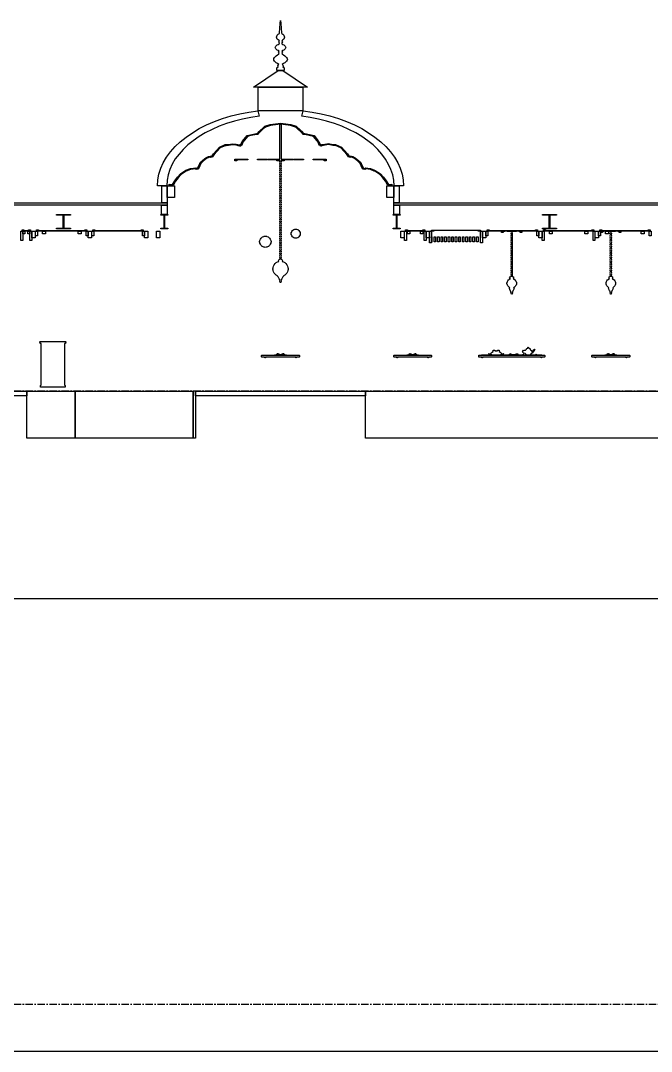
# Model space of a CAD drawing. Header units: millimetres. Extents: x -2320 to 44593, y -183000 to 30400.
# Drawn here: x 12858 to 26225, y -48000 to -26149 of the extents above; entities that cross this region are included whole.
import ezdxf

# ---------------------------------------------------------------- set-up
doc = ezdxf.new("R2010")
doc.units = ezdxf.units.MM
doc.header["$LTSCALE"] = 50
doc.linetypes.add('CENTER', pattern=[5.08, 3.175, -0.635, 0.635, -0.635])
for name, color, linetype in [('A-BLDG', 8, 'Continuous'), ('A-SECT', 7, 'Continuous'), ('S-GRID', 8, 'CENTER')]:
    doc.layers.add(name, color=color, linetype=linetype)

msp = doc.modelspace()

# ---------------------------------------------------------------- linework, layer by layer
at = {"layer": 'A-BLDG'}
msp.add_lwpolyline([(30400, -48000), (0, -48000), (0, -38400), (30400, -38400)], close=True, dxfattribs=at)
at = {"layer": 'A-SECT'}
for points in [[(18366, -26148.7), (18372, -26208.7), (18378, -26308.7), (18388, -26408.7), (18391, -26418.7), (18414, -26438.7), (18433.4, -26458.7), (18446.4, -26478.7), (18451, -26498.7), (18446.4, -26518.7), (18433.4, -26538.7), (18414, -26558.7), (18391, -26578.7), (18406, -26598.7), (18391, -26618.7), (18396, -26638.7), (18416.7, -26652.1), (18436, -26665.4), (18452.6, -26678.7), (18465.3, -26692.1), (18473.3, -26705.4), (18476, -26718.7), (18473.3, -26732.1), (18465.3, -26745.4), (18452.6, -26758.7), (18436, -26772.1), (18416.7, -26785.4), (18396, -26798.7), (18411, -26818.7), (18396, -26838.7), (18401, -26858.7), (18429.5, -26877.1), (18456, -26895.4), (18478.8, -26913.7), (18496.3, -26932.1), (18507.3, -26950.4), (18511, -26968.7), (18507.3, -26987.1), (18496.3, -27005.4), (18478.8, -27023.7), (18456, -27042.1), (18429.5, -27060.4), (18401, -27078.7), (18406, -27088.7), (18426, -27108.7), (18416, -27128.7), (18441, -27148.7), (18441, -27208.7), (18366, -27208.7), (18291, -27208.7), (18291, -27148.7), (18316, -27128.7), (18306, -27108.7), (18326, -27088.7), (18331, -27078.7), (18302.5, -27060.4), (18276, -27042.1), (18253.2, -27023.7), (18235.7, -27005.4), (18224.7, -26987.1), (18221, -26968.7), (18224.7, -26950.4), (18235.7, -26932.1), (18253.2, -26913.7), (18276, -26895.4), (18302.5, -26877.1), (18331, -26858.7), (18336, -26838.7), (18321, -26818.7), (18336, -26798.7), (18315.3, -26785.4), (18296, -26772.1), (18279.4, -26758.7), (18266.7, -26745.4), (18258.7, -26732.1), (18256, -26718.7), (18258.7, -26705.4), (18266.7, -26692.1), (18279.4, -26678.7), (18296, -26665.4), (18315.3, -26652.1), (18336, -26638.7), (18341, -26618.7), (18326, -26598.7), (18341, -26578.7), (18318, -26558.7), (18298.6, -26538.7), (18285.6, -26518.7), (18281, -26498.7), (18285.6, -26478.7), (18298.6, -26458.7), (18318, -26438.7), (18341, -26418.7), (18344, -26408.7), (18354, -26308.7), (18360, -26208.7)], [(18416, -27208.7), (18938.5, -27558.7), (17793.5, -27558.7), (18316, -27208.7)], [(18838.5, -27558.7), (18838.5, -28058.7), (17893.5, -28058.7), (17893.5, -27558.7)], [(15757.8, -29650), (15765.6, -29525.7), (15789, -29402.2), (15827.8, -29280.1), (15881.9, -29160.2), (15950.7, -29043.2), (16034, -28929.7), (16131.1, -28820.6), (16241.6, -28716.3), (16364.6, -28617.4), (16499.3, -28524.7), (16645, -28438.6), (16800.8, -28359.7), (16965.5, -28288.4), (17138.3, -28225), (17317.9, -28170.1), (17503.3, -28123.9), (17693.2, -28086.7), (17886.3, -28058.7), (17916, -28176.6), (17736.5, -28202.5), (17560.7, -28237), (17389.6, -28279.7), (17224.3, -28330.6), (17065.7, -28389.2), (16914.8, -28455.3), (16772.4, -28528.4), (16639.5, -28608.1), (16516.7, -28693.9), (16404.8, -28785.4), (16304.4, -28882), (16216.2, -28983.1), (16130.3, -29082.2), (16067.9, -29190.5), (16018.4, -29302.7), (15982.8, -29417), (15961.3, -29532.7), (15954, -29649.3)], [(20770.7, -29532.7), (20749.5, -29418.4), (20702.6, -29307.5), (20653.7, -29196.5), (20591.3, -29088.1), (20515.8, -28983.1), (20427.6, -28882), (20327.2, -28785.4), (20215.3, -28693.9), (20092.5, -28608.1), (19959.6, -28528.4), (19817.2, -28455.3), (19666.3, -28389.2), (19507.7, -28330.6), (19342.4, -28279.7), (19171.3, -28237), (18995.5, -28202.5), (18816, -28176.6), (18845.7, -28058.7), (19038.8, -28086.7), (19228.7, -28123.9), (19414.1, -28170.1), (19593.7, -28225), (19766.5, -28288.4), (19931.2, -28359.7), (20087, -28438.6), (20232.7, -28524.7), (20367.4, -28617.4), (20490.4, -28716.3), (20600.9, -28820.6), (20698, -28929.7), (20781.3, -29043.2), (20850.1, -29160.2), (20904.2, -29280.1), (20943, -29402.2), (20966.4, -29525.7), (20974.2, -29650), (20778, -29649.3)], [(19264.6, -28778), (19271.9, -28777), (19306.7, -28769.7), (19380.2, -28756.6), (19478.2, -28775.9), (19483.5, -28776.3), (19500.2, -28776.7), (19512.9, -28775.3), (19520.2, -28777.1), (19529.1, -28773.8), (19531.1, -28774.4), (19657.3, -28830.9), (19722.2, -28902.1), (19787.8, -28972.2), (19810.2, -29001.1), (19823.2, -29018.4), (19833.4, -29023.1), (19834.1, -29023), (19838.5, -29023), (19839.5, -29023), (19839.9, -29023.2), (19841.2, -29023.8), (19842.9, -29024.5), (19853.4, -29020.9), (19853.8, -29021), (19867.7, -29024.3), (19895.6, -29031.1), (19948.1, -29057.7), (20021.8, -29114.1), (20066.2, -29158.6), (20090.1, -29215), (20115.3, -29265.3), (20121, -29278.1), (20126.2, -29281.4), (20133.6, -29280.9), (20135.6, -29280.2), (20151.4, -29282.3), (20167.6, -29270.9), (20275.2, -29286.8), (20358.7, -29317.7), (20371.7, -29322.6), (20484.9, -29394.8), (20547.8, -29467.6), (20605.7, -29542), (20652.3, -29621.5), (20657.6, -29625.5), (20670.4, -29619.4), (20723.3, -29619.3), (20723.3, -29639.3), (20675.8, -29639.3), (20654.2, -29650), (20636.4, -29634), (20589.2, -29553.6), (20532.6, -29480.6), (20471.6, -29410), (20362.4, -29340.4), (20353.4, -29337), (20270.5, -29306.4), (20175.5, -29294.2), (20158.4, -29303.7), (20138.2, -29301.3), (20129, -29301.3), (20119.7, -29301.3), (20105.2, -29291.7), (20097.6, -29274.7), (20072.1, -29224.2), (20049, -29169.7), (20007.9, -29128.7), (19937.4, -29074.8), (19888.7, -29050.1), (19867.6, -29045.1), (19857.3, -29042.7), (19857.1, -29042.7), (19844.7, -29047.2), (19842.7, -29046.4), (19834.9, -29042.9), (19826.7, -29042.9), (19825.8, -29042.9), (19808.4, -29033.3), (19793.2, -29013.1), (19771.3, -28984.6), (19707.2, -28915.8), (19645.1, -28847.6), (19531.3, -28798.7), (19528.8, -28797.9), (19520.8, -28799.6), (19511.9, -28797.5), (19499.2, -28798.7), (19480.6, -28797.2), (19475.1, -28796.6), (19380, -28778.3), (19310.5, -28790.7), (19274.1, -28797.8), (19265.1, -28799.3), (19252.5, -28799.3), (19246.4, -28797.8), (19241.4, -28802.2), (19238.3, -28804.7), (19232, -28806.1), (19227.6, -28808), (19211.9, -28808), (19210.5, -28808), (19203.7, -28797.8), (19188.6, -28786), (19163.3, -28725.7), (19142.4, -28699.6), (19063.7, -28602.9), (18879, -28565), (18872.4, -28564.3), (18861.8, -28565.8), (18860.3, -28566), (18849, -28560.2), (18839.4, -28553.6), (18832.5, -28546.2), (18829.3, -28544.4), (18819.8, -28528.1), (18707.9, -28424.9), (18685.2, -28405), (18578.8, -28370.9), (18472.4, -28356.3), (18366, -28342.9), (18259.7, -28356.3), (18153.3, -28371), (18047, -28405.2), (18001.4, -28445.2), (17910.6, -28528.8), (17901.1, -28545.1), (17901, -28545.2), (17894.1, -28552.6), (17881.2, -28561.4), (17874.1, -28565), (17868.5, -28564.2), (17861.5, -28563.3), (17857.2, -28563.7), (17712, -28593.4), (17668.2, -28602.9), (17569.9, -28726), (17543.8, -28786), (17528.7, -28797.8), (17521.8, -28808), (17517, -28808), (17504.2, -28808), (17502.2, -28807.2), (17495.3, -28805.7), (17492, -28805), (17490.7, -28805.4), (17490, -28804), (17486.6, -28801.1), (17482.9, -28797.8), (17476.8, -28800.6), (17468.8, -28800.5), (17451.7, -28797.8), (17421.9, -28792), (17352, -28779.6), (17263.9, -28796.7), (17246.3, -28798.7), (17229.9, -28797.8), (17226.7, -28797.5), (17208.3, -28801.9), (17200.1, -28800.1), (17193.5, -28802.2), (17088, -28847.6), (17025.9, -28915.8), (16962.2, -28984.6), (16940.6, -29013.1), (16925.5, -29033.3), (16908.2, -29042.9), (16904.2, -29042.9), (16898.2, -29042.9), (16892.6, -29045.4), (16884.6, -29048.6), (16872.2, -29043.8), (16870.6, -29044), (16843.8, -29050.1), (16794.4, -29074.8), (16767.3, -29095.1), (16723.5, -29128.5), (16682.2, -29169), (16659.2, -29223.7), (16633.7, -29274.7), (16626.2, -29291.7), (16611.7, -29301.3), (16606.2, -29301.3), (16594.3, -29301.3), (16581.9, -29302.8), (16564.8, -29293.2), (16467, -29305.7), (16461.2, -29306.4), (16369.5, -29340.4), (16260.9, -29410), (16199.7, -29480.6), (16143, -29553.6), (16096, -29634), (16078.2, -29649.9), (16056.8, -29639.3), (16009.4, -29639.3), (16009.4, -29619.3), (16062.5, -29619.4), (16074.9, -29625.5), (16080.1, -29621.4), (16126.6, -29542), (16184.5, -29467.6), (16247.6, -29394.8), (16360.4, -29322.5), (16456.3, -29286.9), (16466.4, -29285.4), (16572.4, -29269.7), (16588.6, -29281.4), (16598, -29280.1), (16600.8, -29281.1), (16605.2, -29281.4), (16610.4, -29278.1), (16615.9, -29265.3), (16641.1, -29214.5), (16665, -29157.9), (16709.5, -29113.9), (16754.9, -29079.3), (16783.8, -29057.7), (16837, -29031.1), (16873.2, -29022.4), (16876.2, -29022.1), (16886.5, -29025.9), (16893.1, -29023), (16894.2, -29022.5), (16897.8, -29022.5), (16900.6, -29023.1), (16910.6, -29018.4), (16923.5, -29001.2), (16945.7, -28972.2), (17010.9, -28902.1), (17075.8, -28830.9), (17193.7, -28778.1), (17200.1, -28776), (17209.2, -28779.3), (17224.7, -28775.5), (17230.1, -28776.1), (17244.3, -28777.2), (17260.2, -28776.1), (17351.9, -28757.9), (17425.5, -28771), (17455.8, -28777.3), (17467.8, -28779), (17471.3, -28779), (17485.1, -28772.1), (17497, -28779.6), (17503.8, -28786.1), (17506.2, -28787.3), (17506.3, -28787.3), (17510.9, -28788), (17514.3, -28783.5), (17528.5, -28772.1), (17553.1, -28713.4), (17656, -28584.2), (17691.3, -28576.1), (17857.7, -28539.8), (17862.6, -28539.2), (17867.6, -28539.5), (17872.5, -28543.3), (17874.9, -28541.6), (17876.4, -28540.5), (17883.4, -28534.1), (17885.3, -28526.6), (17892, -28515.8), (17991.7, -28425.2), (18035.2, -28387.5), (18148, -28351.4), (18256.8, -28336.5), (18366, -28322.7), (18475.3, -28336.5), (18584.1, -28351.3), (18697, -28387.3), (18717.1, -28404.7), (18838.4, -28515.1), (18847, -28529.2), (18848, -28532.9), (18855.2, -28539.4), (18858, -28541.8), (18860.1, -28543.7), (18864, -28540.6), (18871.2, -28540.3), (18878.4, -28541.1), (19075.7, -28584.4), (19160.2, -28688.2), (19180, -28713.1), (19203.9, -28772.1), (19218.1, -28783.5), (19221.7, -28788.3), (19224.3, -28787.7), (19225.2, -28786.5), (19226.5, -28785.9), (19235.1, -28777.6), (19242.7, -28772.8), (19257.1, -28777.9)], [(18377, -29233.1), (18372, -29255.7), (18377, -29278.3), (18372, -29300.9), (18377, -29323.6), (18372, -29346.2), (18377, -29368.8), (18372, -29391.4), (18377, -29414), (18372, -29436.6), (18377, -29459.3), (18372, -29481.9), (18377, -29504.5), (18372, -29527.1), (18377, -29549.7), (18372, -29572.3), (18377, -29595), (18372, -29617.6), (18377, -29640.2), (18372, -29662.8), (18377, -29685.4), (18372, -29708.1), (18377, -29730.7), (18372, -29753.3), (18377, -29775.9), (18372, -29798.5), (18377, -29821.1), (18372, -29843.8), (18377, -29866.4), (18372, -29889), (18377, -29911.6), (18372, -29934.2), (18377, -29956.8), (18372, -29979.5), (18377, -30002.1), (18372, -30024.7), (18377, -30047.3), (18372, -30069.9), (18377, -30092.5), (18372, -30115.2), (18377, -30137.8), (18372, -30160.4), (18377, -30183), (18372, -30205.6), (18377, -30228.3), (18372, -30250.9), (18377, -30273.5), (18372, -30296.1), (18377, -30318.7), (18372, -30341.3), (18377, -30364), (18372, -30386.6), (18377, -30409.2), (18372, -30431.8), (18377, -30454.4), (18372, -30477), (18377, -30499.7), (18372, -30522.3), (18377, -30544.9), (18372, -30567.5), (18377, -30590.1), (18372, -30612.7), (18377, -30635.4), (18372, -30658), (18377, -30680.6), (18372, -30703.2), (18377, -30725.8), (18372, -30748.5), (18377, -30771.1), (18372, -30793.7), (18377, -30816.3), (18372, -30838.9), (18377, -30861.5), (18372, -30884.2), (18377, -30906.8), (18372, -30929.4), (18377, -30952), (18372, -30974.6), (18377, -30997.2), (18372, -31019.9), (18377, -31042.5), (18372, -31065.1), (18377, -31087.7), (18372, -31110.3), (18377, -31132.9), (18372, -31155.6), (18377, -31178.2), (18372, -31200.8), (18366, -31200.8), (18360, -31200.8), (18355, -31178.2), (18360, -31155.6), (18355, -31132.9), (18360, -31110.3), (18355, -31087.7), (18360, -31065.1), (18355, -31042.5), (18360, -31019.9), (18355, -30997.2), (18360, -30974.6), (18355, -30952), (18360, -30929.4), (18355, -30906.8), (18360, -30884.2), (18355, -30861.5), (18360, -30838.9), (18355, -30816.3), (18360, -30793.7), (18355, -30771.1), (18360, -30748.5), (18355, -30725.8), (18360, -30703.2), (18355, -30680.6), (18360, -30658), (18355, -30635.4), (18360, -30612.7), (18355, -30590.1), (18360, -30567.5), (18355, -30544.9), (18360, -30522.3), (18355, -30499.7), (18360, -30477), (18355, -30454.4), (18360, -30431.8), (18355, -30409.2), (18360, -30386.6), (18355, -30364), (18360, -30341.3), (18355, -30318.7), (18360, -30296.1), (18355, -30273.5), (18360, -30250.9), (18355, -30228.3), (18360, -30205.6), (18355, -30183), (18360, -30160.4), (18355, -30137.8), (18360, -30115.2), (18355, -30092.5), (18360, -30069.9), (18355, -30047.3), (18360, -30024.7), (18355, -30002.1), (18360, -29979.5), (18355, -29956.8), (18360, -29934.2), (18355, -29911.6), (18360, -29889), (18355, -29866.4), (18360, -29843.8), (18355, -29821.1), (18360, -29798.5), (18355, -29775.9), (18360, -29753.3), (18355, -29730.7), (18360, -29708.1), (18355, -29685.4), (18360, -29662.8), (18355, -29640.2), (18360, -29617.6), (18355, -29595), (18360, -29572.3), (18355, -29549.7), (18360, -29527.1), (18355, -29504.5), (18360, -29481.9), (18355, -29459.3), (18360, -29436.6), (18355, -29414), (18360, -29391.4), (18355, -29368.8), (18360, -29346.2), (18355, -29323.6), (18360, -29300.9), (18355, -29278.3), (18360, -29255.7), (18355, -29233.1), (18360, -29210.5), (18355, -29187.9), (18360, -29165.2), (18355, -29142.6), (18360, -29120), (18286.2, -29120), (18286, -29120), (18286, -29100), (18273, -29100), (18248.4, -29100), (18232.6, -29100), (18152.7, -29100), (18118, -29100), (18097.1, -29100), (18097.1, -29088), (18118, -29088), (18152.7, -29088), (18232.6, -29088), (18248.4, -29088), (18273, -29088), (18286, -29088), (18286.2, -29088), (18316, -29088), (18350.8, -29088), (18350.8, -28342.9), (18381.2, -28342.9), (18381.2, -29088), (18416, -29088), (18445.8, -29088), (18446, -29088), (18459, -29088), (18483.6, -29088), (18499.4, -29088), (18579.3, -29088), (18614, -29088), (18634.9, -29088), (18634.9, -29100), (18614, -29100), (18579.3, -29100), (18499.4, -29100), (18483.6, -29100), (18459, -29100), (18446, -29100), (18446, -29120), (18445.8, -29120), (18372, -29120), (18377, -29142.6), (18372, -29165.2), (18377, -29187.9), (18372, -29210.5)], [(17672.5, -29088), (17672.5, -29100), (17441, -29100), (17441, -29120), (17396, -29120), (17396, -29088), (17416, -29088), (17441, -29088)], [(17985.4, -29088), (17990.1, -29088), (17993.7, -29088), (18023.1, -29088), (18036.9, -29088), (18063.7, -29088), (18084.6, -29088), (18084.6, -29100), (18063.7, -29100), (18036.9, -29100), (18023.1, -29100), (17993.7, -29100), (17990.1, -29100), (17985.4, -29100), (17978.9, -29100), (17969.5, -29100), (17955.1, -29100), (17930.7, -29100), (17881.5, -29100), (17881.5, -29088), (17930.7, -29088), (17955.1, -29088), (17969.5, -29088), (17978.9, -29088)], [(18746.6, -29100), (18741.9, -29100), (18738.3, -29100), (18708.9, -29100), (18695.1, -29100), (18668.3, -29100), (18647.4, -29100), (18647.4, -29088), (18668.3, -29088), (18695.1, -29088), (18708.9, -29088), (18738.3, -29088), (18741.9, -29088), (18746.6, -29088), (18753.1, -29088), (18762.5, -29088), (18776.9, -29088), (18801.3, -29088), (18850.5, -29088), (18850.5, -29100), (18801.3, -29100), (18776.9, -29100), (18762.5, -29100), (18753.1, -29100)], [(19291, -29088), (19316, -29088), (19336, -29088), (19336, -29120), (19291, -29120), (19291, -29100), (19059.5, -29100), (19059.5, -29088)], [(15906, -30010), (15850, -30010), (15850, -29650), (15906, -29650), (15962, -29650), (15962, -30010)], [(16116, -29900), (15966, -29900), (15966, -29650), (16116, -29650)], [(20766, -29900), (20616, -29900), (20616, -29650), (20766, -29650)], [(20826, -29650), (20882, -29650), (20882, -30010), (20826, -30010), (20770, -30010), (20770, -29650)], [(15966, -30010), (15966, -30060), (12688, -30060), (12688, -30010)], [(15966, -30260), (15846, -30260), (15846, -30060), (15966, -30060)], [(35169.5, -30010), (35169.5, -30060), (20766, -30060), (20766, -30010)], [(20886, -30260), (20766, -30260), (20766, -30060), (20886, -30060)], [(13758.9, -30270.7), (13616, -30270.7), (13616, -30260), (13916, -30260), (13916, -30270.7), (13773.1, -30270.7), (13773.1, -30549.3), (13916, -30549.3), (13916, -30560), (13616, -30560), (13616, -30549.3), (13758.9, -30549.3)], [(15902.4, -30549.3), (15902.4, -30270.7), (15831, -30270.7), (15831, -30260), (15981, -30260), (15981, -30270.7), (15909.6, -30270.7), (15909.6, -30549.3), (15981, -30549.3), (15981, -30560), (15831, -30560), (15831, -30549.3)], [(20822.4, -30270.7), (20751, -30270.7), (20751, -30260), (20901, -30260), (20901, -30270.7), (20829.6, -30270.7), (20829.6, -30549.3), (20901, -30549.3), (20901, -30560), (20751, -30560), (20751, -30549.3), (20822.4, -30549.3)], [(24058.9, -30270.7), (23916, -30270.7), (23916, -30260), (24216, -30260), (24216, -30270.7), (24073.1, -30270.7), (24073.1, -30549.3), (24216, -30549.3), (24216, -30560), (23916, -30560), (23916, -30549.3), (24058.9, -30549.3)], [(12888, -30586), (12928, -30586), (12928, -30598), (13028.4, -30598), (13028.4, -30586), (13068.4, -30586), (13068.4, -30598), (13038.4, -30598), (13038.4, -30610), (12918, -30610), (12918, -30598), (12888, -30598)], [(13198.4, -30586), (13238.4, -30586), (13238.4, -30598), (14221.9, -30598), (14221.9, -30586), (14261.9, -30586), (14261.9, -30598), (14231.9, -30598), (14231.9, -30610), (13228.4, -30610), (13228.4, -30598), (13198.4, -30598)], [(14431.9, -30586), (14431.9, -30598), (15415.3, -30598), (15415.3, -30586), (15455.3, -30586), (15455.3, -30598), (15425.3, -30598), (15425.3, -30610), (14421.9, -30610), (14421.9, -30598), (14391.9, -30598), (14391.9, -30586)], [(18770.9, -30710.9), (18755.3, -30731.7), (18746.1, -30739.7), (18730.3, -30750), (18723, -30753.2), (18704.5, -30758.2), (18687.8, -30759.8), (18671.1, -30758.2), (18652.5, -30753.2), (18645.2, -30750), (18629.4, -30739.7), (18620.3, -30731.7), (18604.6, -30710.9), (18596, -30690.7), (18595.2, -30688.3), (18593.9, -30676.8), (18590.3, -30676.8), (18590.3, -30652.8), (18593.9, -30652.8), (18595.2, -30641.3), (18596, -30638.9), (18604.6, -30618.7), (18620.3, -30597.9), (18629.4, -30590), (18645.2, -30579.7), (18652.5, -30576.5), (18671.1, -30571.4), (18687.8, -30569.9), (18704.5, -30571.4), (18723, -30576.5), (18730.3, -30579.7), (18746.1, -30590), (18755.3, -30597.9), (18770.9, -30618.7), (18779.5, -30638.9), (18780.4, -30641.3), (18781.7, -30652.8), (18785.2, -30652.8), (18785.2, -30676.8), (18781.7, -30676.8), (18780.4, -30688.3), (18779.5, -30690.7)], [(21018, -30586), (21058, -30586), (21058, -30598), (21382.7, -30598), (21382.7, -30586), (21422.7, -30586), (21422.7, -30598), (21392.7, -30598), (21392.7, -30610), (21048, -30610), (21048, -30598), (21018, -30598)], [(21612.7, -30610), (21572.7, -30610), (21572.7, -30598), (21567.7, -30598), (21567.7, -30588), (22601.2, -30588), (22601.2, -30598), (22596.2, -30598), (22596.2, -30610), (22556.2, -30610), (22556.2, -30598), (21612.7, -30598)], [(23769.7, -30586), (23809.7, -30586), (23809.7, -30598), (23779.7, -30598), (23779.7, -30610), (22776.2, -30610), (22776.2, -30598), (22746.2, -30598), (22746.2, -30586), (22786.2, -30586), (22786.2, -30598), (23769.7, -30598)], [(23979.7, -30586), (23979.7, -30598), (24963.2, -30598), (24963.2, -30586), (25003.2, -30586), (25003.2, -30598), (24973.2, -30598), (24973.2, -30610), (23969.7, -30610), (23969.7, -30598), (23939.7, -30598), (23939.7, -30586)], [(25133.2, -30586), (25173.2, -30586), (25173.2, -30598), (26156.7, -30598), (26156.7, -30586), (26196.7, -30586), (26196.7, -30598), (26166.7, -30598), (26166.7, -30610), (25163.2, -30610), (25163.2, -30598), (25133.2, -30598)], [(12861, -30610), (12903, -30610), (12903, -30810), (12861, -30810)], [(12945.5, -30612), (12945.5, -30670), (12904, -30670), (12904, -30612)], [(13052.4, -30612), (13052.4, -30670), (13010.9, -30670), (13010.9, -30612)], [(13053.4, -30610), (13095.4, -30610), (13095.4, -30810), (13053.4, -30810)], [(13168.4, -30610), (13168.4, -30750), (13098.4, -30750), (13098.4, -30610)], [(13171.4, -30610), (13213.4, -30610), (13213.4, -30710), (13171.4, -30710)], [(13321.5, -30612), (13383.5, -30612), (13383.5, -30670), (13321.5, -30670)], [(14076.7, -30612), (14138.8, -30612), (14138.8, -30670), (14076.7, -30670)], [(14246.9, -30610), (14288.9, -30610), (14288.9, -30710), (14246.9, -30710)], [(14361.9, -30750), (14291.9, -30750), (14291.9, -30610), (14361.9, -30610)], [(14364.9, -30610), (14406.9, -30610), (14406.9, -30710), (14364.9, -30710)], [(15440.3, -30610), (15482.3, -30610), (15482.3, -30710), (15440.3, -30710)], [(15555.3, -30750), (15485.3, -30750), (15485.3, -30610), (15555.3, -30610)], [(15806, -30610), (15806, -30750), (15736, -30750), (15736, -30610)], [(18134.6, -30914.6), (18110.2, -30935.8), (18102.6, -30940.2), (18079.5, -30950.4), (18069.1, -30953.2), (18060.9, -30954.7), (18044.2, -30955.7), (18027.5, -30954.7), (18019.3, -30953.2), (18009, -30950.4), (17985.9, -30940.2), (17978.3, -30935.8), (17953.8, -30914.6), (17952.5, -30912.8), (17938.4, -30890.4), (17929, -30864.1), (17927.3, -30848.8), (17923.4, -30848.8), (17923.4, -30824.8), (17927.3, -30824.8), (17929, -30809.5), (17938.4, -30783.2), (17952.5, -30760.8), (17953.8, -30759), (17978.3, -30737.8), (17985.9, -30733.4), (18009, -30723.2), (18019.3, -30720.4), (18027.5, -30718.9), (18044.2, -30717.9), (18060.9, -30718.9), (18069.1, -30720.4), (18079.5, -30723.2), (18102.6, -30733.4), (18110.2, -30737.8), (18134.6, -30759), (18136, -30760.8), (18150, -30783.2), (18159.4, -30809.5), (18161.1, -30824.8), (18165, -30824.8), (18165, -30848.8), (18161.1, -30848.8), (18159.4, -30864.1), (18150, -30890.4), (18136, -30912.8)], [(20986, -30750), (20916, -30750), (20916, -30610), (20986, -30610)], [(20991, -30610), (21033, -30610), (21033, -30810), (20991, -30810)], [(21060.1, -30612), (21106.8, -30612), (21106.8, -30670), (21060.1, -30670)], [(21333.9, -30612), (21380.7, -30612), (21380.7, -30670), (21333.9, -30670)], [(21449.7, -30610), (21449.7, -30810), (21407.7, -30810), (21407.7, -30610)], [(21522.7, -30750), (21452.7, -30750), (21452.7, -30610), (21522.7, -30610)], [(21567.7, -30610), (21567.7, -30860), (21525.7, -30860), (21525.7, -30610)], [(21568.7, -30730), (21576.2, -30730), (21576.2, -30840), (21568.7, -30840)], [(21619.2, -30730), (21651.2, -30730), (21651.2, -30840), (21619.2, -30840)], [(21694.2, -30730), (21726.2, -30730), (21726.2, -30840), (21694.2, -30840)], [(21769.2, -30730), (21801.2, -30730), (21801.2, -30840), (21769.2, -30840)], [(21844.2, -30730), (21876.2, -30730), (21876.2, -30840), (21844.2, -30840)], [(21919.2, -30730), (21951.2, -30730), (21951.2, -30840), (21919.2, -30840)], [(21994.2, -30730), (22026.2, -30730), (22026.2, -30840), (21994.2, -30840)], [(22101.2, -30730), (22101.2, -30840), (22069.2, -30840), (22069.2, -30730)], [(22176.2, -30730), (22176.2, -30840), (22144.2, -30840), (22144.2, -30730)], [(22219.2, -30730), (22251.2, -30730), (22251.2, -30840), (22219.2, -30840)], [(22294.2, -30730), (22326.2, -30730), (22326.2, -30840), (22294.2, -30840)], [(22369.2, -30730), (22401.2, -30730), (22401.2, -30840), (22369.2, -30840)], [(22444.2, -30730), (22476.2, -30730), (22476.2, -30840), (22444.2, -30840)], [(22519.2, -30730), (22551.2, -30730), (22551.2, -30840), (22519.2, -30840)], [(22601.2, -30610), (22643.2, -30610), (22643.2, -30860), (22601.2, -30860)], [(22716.2, -30610), (22716.2, -30750), (22646.2, -30750), (22646.2, -30610)], [(22719.2, -30610), (22761.2, -30610), (22761.2, -30710), (22719.2, -30710)], [(23086, -30611), (23118, -30611), (23118, -30622), (23086, -30622), (23086, -30640), (23051, -30640), (23051, -30611), (23066, -30611)], [(23166, -30611), (23366, -30611), (23366, -30622), (23166, -30622)], [(23277, -30709.2), (23272, -30732.3), (23277, -30755.4), (23272, -30778.5), (23277, -30801.5), (23272, -30824.6), (23277, -30847.7), (23272, -30870.7), (23277, -30893.8), (23272, -30916.9), (23277, -30940), (23272, -30963), (23277, -30986.1), (23272, -31009.2), (23277, -31032.3), (23272, -31055.3), (23277, -31078.4), (23272, -31101.5), (23277, -31124.6), (23272, -31147.7), (23277, -31170.7), (23272, -31193.8), (23277, -31216.9), (23272, -31239.9), (23277, -31263), (23272, -31286.1), (23277, -31309.2), (23272, -31332.2), (23277, -31355.3), (23272, -31378.4), (23277, -31401.5), (23272, -31424.6), (23277, -31447.6), (23272, -31470.7), (23277, -31493.8), (23272, -31516.9), (23277, -31539.9), (23272, -31563), (23266, -31563), (23260, -31563), (23255, -31539.9), (23260, -31516.9), (23255, -31493.8), (23260, -31470.7), (23255, -31447.6), (23260, -31424.6), (23255, -31401.5), (23260, -31378.4), (23255, -31355.3), (23260, -31332.2), (23255, -31309.2), (23260, -31286.1), (23255, -31263), (23260, -31239.9), (23255, -31216.9), (23260, -31193.8), (23255, -31170.7), (23260, -31147.7), (23255, -31124.6), (23260, -31101.5), (23255, -31078.4), (23260, -31055.3), (23255, -31032.3), (23260, -31009.2), (23255, -30986.1), (23260, -30963), (23255, -30940), (23260, -30916.9), (23255, -30893.8), (23260, -30870.7), (23255, -30847.7), (23260, -30824.6), (23255, -30801.5), (23260, -30778.5), (23255, -30755.4), (23260, -30732.3), (23255, -30709.2), (23260, -30686.1), (23255, -30663.1), (23260, -30640), (23266, -30640), (23272, -30640), (23277, -30663.1), (23272, -30686.1)], [(23466, -30611), (23481, -30611), (23481, -30640), (23446, -30640), (23446, -30622), (23414, -30622), (23414, -30611), (23446, -30611)], [(23794.7, -30610), (23836.7, -30610), (23836.7, -30710), (23794.7, -30710)], [(23909.7, -30750), (23839.7, -30750), (23839.7, -30610), (23909.7, -30610)], [(23912.7, -30610), (23954.7, -30610), (23954.7, -30810), (23912.7, -30810)], [(24124.8, -30612), (24124.8, -30670), (24062.8, -30670), (24062.8, -30612)], [(24818, -30612), (24880.1, -30612), (24880.1, -30670), (24818, -30670)], [(24988.2, -30610), (25030.2, -30610), (25030.2, -30810), (24988.2, -30810)], [(25103.2, -30750), (25033.2, -30750), (25033.2, -30610), (25103.2, -30610)], [(25106.2, -30610), (25148.2, -30610), (25148.2, -30710), (25106.2, -30710)], [(25186, -30611), (25218, -30611), (25218, -30622), (25186, -30622), (25186, -30640), (25151, -30640), (25151, -30611), (25166, -30611)], [(25256.3, -30612), (25318.3, -30612), (25318.3, -30670), (25256.3, -30670)], [(25266, -30611), (25466, -30611), (25466, -30622), (25266, -30622)], [(25377, -30709.2), (25372, -30732.3), (25377, -30755.4), (25372, -30778.5), (25377, -30801.5), (25372, -30824.6), (25377, -30847.7), (25372, -30870.7), (25377, -30893.8), (25372, -30916.9), (25377, -30940), (25372, -30963), (25377, -30986.1), (25372, -31009.2), (25377, -31032.3), (25372, -31055.3), (25377, -31078.4), (25372, -31101.5), (25377, -31124.6), (25372, -31147.7), (25377, -31170.7), (25372, -31193.8), (25377, -31216.9), (25372, -31239.9), (25377, -31263), (25372, -31286.1), (25377, -31309.2), (25372, -31332.2), (25377, -31355.3), (25372, -31378.4), (25377, -31401.5), (25372, -31424.6), (25377, -31447.6), (25372, -31470.7), (25377, -31493.8), (25372, -31516.9), (25377, -31539.9), (25372, -31563), (25366, -31563), (25360, -31563), (25355, -31539.9), (25360, -31516.9), (25355, -31493.8), (25360, -31470.7), (25355, -31447.6), (25360, -31424.6), (25355, -31401.5), (25360, -31378.4), (25355, -31355.3), (25360, -31332.2), (25355, -31309.2), (25360, -31286.1), (25355, -31263), (25360, -31239.9), (25355, -31216.9), (25360, -31193.8), (25355, -31170.7), (25360, -31147.7), (25355, -31124.6), (25360, -31101.5), (25355, -31078.4), (25360, -31055.3), (25355, -31032.3), (25360, -31009.2), (25355, -30986.1), (25360, -30963), (25355, -30940), (25360, -30916.9), (25355, -30893.8), (25360, -30870.7), (25355, -30847.7), (25360, -30824.6), (25355, -30801.5), (25360, -30778.5), (25355, -30755.4), (25360, -30732.3), (25355, -30709.2), (25360, -30686.1), (25355, -30663.1), (25360, -30640), (25366, -30640), (25372, -30640), (25377, -30663.1), (25372, -30686.1)], [(25566, -30611), (25581, -30611), (25581, -30640), (25546, -30640), (25546, -30622), (25514, -30622), (25514, -30611), (25546, -30611)], [(26011.5, -30612), (26073.5, -30612), (26073.5, -30670), (26011.5, -30670)], [(26181.7, -30610), (26223.7, -30610), (26223.7, -30710), (26181.7, -30710)], [(18207.2, -31400.8), (18209.1, -31381.6), (18218.2, -31351.6), (18233, -31323.9), (18252.9, -31299.7), (18277.1, -31279.8), (18304.8, -31265), (18332.8, -31256.5), (18321, -31240.8), (18336, -31215.8), (18354, -31205.8), (18366, -31200.8), (18378, -31205.8), (18396, -31215.8), (18411, -31240.8), (18399.2, -31256.5), (18427.2, -31265), (18454.9, -31279.8), (18479.1, -31299.7), (18499, -31323.9), (18513.8, -31351.6), (18522.9, -31381.6), (18524.8, -31400.8), (18528.4, -31400.8), (18528.4, -31424.8), (18524.8, -31424.8), (18522.9, -31444), (18513.8, -31474), (18499, -31501.7), (18479.1, -31525.9), (18454.9, -31545.8), (18428.3, -31560), (18438, -31560), (18416, -31580), (18396, -31620), (18376, -31650), (18382, -31670), (18372, -31700), (18366, -31700), (18360, -31700), (18350, -31670), (18356, -31650), (18336, -31620), (18316, -31580), (18294, -31560), (18303.7, -31560), (18277.1, -31545.8), (18252.9, -31525.9), (18233, -31501.7), (18218.2, -31474), (18209.1, -31444), (18207.2, -31424.8), (18203.6, -31424.8), (18203.6, -31400.8)], [(23173.6, -31756.3), (23167.9, -31737.5), (23167.2, -31730), (23164.5, -31730), (23164.5, -31706), (23167.2, -31706), (23167.9, -31698.5), (23173.6, -31679.7), (23182.9, -31662.4), (23195.3, -31647.3), (23210.4, -31634.9), (23227.7, -31625.6), (23236.3, -31623), (23236, -31623), (23221, -31603), (23236, -31578), (23254, -31568), (23266, -31563), (23278, -31568), (23296, -31578), (23311, -31603), (23296, -31623), (23295.7, -31623), (23304.3, -31625.6), (23321.6, -31634.9), (23336.7, -31647.3), (23349.1, -31662.4), (23358.4, -31679.7), (23364.1, -31698.5), (23364.8, -31706), (23367.5, -31706), (23367.5, -31730), (23364.8, -31730), (23364.1, -31737.5), (23358.4, -31756.3), (23349.1, -31773.6), (23336.7, -31788.7), (23321.6, -31801.1), (23305, -31810), (23311, -31810), (23316, -31830), (23296, -31870), (23276, -31900), (23282, -31920), (23272, -31950), (23266, -31950), (23260, -31950), (23250, -31920), (23256, -31900), (23236, -31870), (23216, -31830), (23221, -31810), (23227, -31810), (23210.4, -31801.1), (23195.3, -31788.7), (23182.9, -31773.6)], [(25416, -31830), (25396, -31870), (25376, -31900), (25382, -31920), (25372, -31950), (25366, -31950), (25360, -31950), (25350, -31920), (25356, -31900), (25336, -31870), (25316, -31830), (25321, -31810), (25327, -31810), (25310.4, -31801.1), (25295.3, -31788.7), (25282.9, -31773.6), (25273.6, -31756.3), (25267.9, -31737.5), (25267.2, -31730), (25264.5, -31730), (25264.5, -31706), (25267.2, -31706), (25267.9, -31698.5), (25273.6, -31679.7), (25282.9, -31662.4), (25295.3, -31647.3), (25310.4, -31634.9), (25327.7, -31625.6), (25336.3, -31623), (25336, -31623), (25321, -31603), (25336, -31578), (25354, -31568), (25366, -31563), (25378, -31568), (25396, -31578), (25411, -31603), (25396, -31623), (25395.7, -31623), (25404.3, -31625.6), (25421.6, -31634.9), (25436.7, -31647.3), (25449.1, -31662.4), (25458.4, -31679.7), (25464.1, -31698.5), (25464.8, -31706), (25467.5, -31706), (25467.5, -31730), (25464.8, -31730), (25464.1, -31737.5), (25458.4, -31756.3), (25449.1, -31773.6), (25436.7, -31788.7), (25421.6, -31801.1), (25405, -31810), (25411, -31810)], [(13291, -32999), (13295, -32995), (13279, -32995), (13276, -32992), (13276, -32978), (13279, -32975), (13272, -32975), (13266, -32969), (13266, -32956), (13272, -32950), (13810, -32950), (13816, -32956), (13816, -32969), (13810, -32975), (13803, -32975), (13806, -32978), (13806, -32992), (13803, -32995), (13787, -32995), (13791, -32999), (13791, -33880), (13796, -33880), (13799, -33883), (13799, -33917), (13796, -33920), (13286, -33920), (13283, -33917), (13283, -33883), (13286, -33880), (13291, -33880)], [(18490.8, -33240), (18241.2, -33240), (18241.2, -33237), (18293.9, -33237), (18289, -33219), (18298.8, -33203), (18308.5, -33205.9), (18327.6, -33210.8), (18328.8, -33211), (18338.2, -33223), (18340.3, -33223.1), (18350.1, -33223.3), (18358.4, -33223.4), (18366, -33223.4), (18373.6, -33223.4), (18381.9, -33223.3), (18391.7, -33223.1), (18393.8, -33223), (18403.2, -33211), (18404.4, -33210.8), (18423.5, -33205.9), (18433.2, -33203), (18443, -33219), (18438.1, -33237), (18490.8, -33237)], [(21290.8, -33240), (21041.2, -33240), (21041.2, -33237), (21093.9, -33237), (21089, -33219), (21098.8, -33203), (21108.5, -33205.9), (21127.6, -33210.8), (21128.8, -33211), (21138.2, -33223), (21140.3, -33223.1), (21150.1, -33223.3), (21158.4, -33223.4), (21166, -33223.4), (21173.6, -33223.4), (21181.9, -33223.3), (21191.7, -33223.1), (21193.8, -33223), (21203.2, -33211), (21204.4, -33210.8), (21223.5, -33205.9), (21233.2, -33203), (21243, -33219), (21238.1, -33237), (21290.8, -33237)], [(22846, -33237), (22786, -33217), (22771, -33205), (22822.3, -33210), (22836, -33186), (22873.5, -33163.5), (22873.5, -33137), (22908.5, -33137), (22908.5, -33151.5), (22936, -33146), (22963.5, -33151.5), (22963.5, -33137), (22998.5, -33137), (22998.5, -33163.5), (23036, -33186), (23049.7, -33210), (23101, -33205), (23086, -33217), (23026, -33237), (23220.5, -33237), (23216, -33219), (23225, -33203), (23250.2, -33211), (23256.5, -33223), (23306, -33225), (23355.5, -33223), (23361.8, -33211), (23387, -33203), (23396, -33219), (23391.5, -33237), (23520, -33237), (23506, -33225), (23510.2, -33223), (23522.8, -33233), (23574, -33233), (23570, -33227), (23548, -33203), (23546.8, -33198.8), (23543.7, -33207.5), (23509.7, -33195.5), (23512, -33189), (23505.3, -33190.9), (23497.3, -33162.9), (23504, -33161), (23498.5, -33157), (23514.5, -33135), (23520, -33139), (23520.4, -33132), (23554.4, -33134), (23554.2, -33136.8), (23566, -33125), (23579, -33117), (23576, -33117), (23576, -33109), (23580, -33109), (23586, -33097), (23604, -33089), (23609, -33085), (23605, -33077), (23616, -33073), (23627, -33077), (23623, -33085), (23628, -33089), (23646, -33097), (23652, -33109), (23656, -33109), (23656, -33117), (23653, -33117), (23666, -33125), (23686, -33145), (23692, -33175), (23691.8, -33175.5), (23700.2, -33170.8), (23700.8, -33171.9), (23720.6, -33150.3), (23722.1, -33151.6), (23735.2, -33129.1), (23736.9, -33130.1), (23746.9, -33112.2), (23757.1, -33117.8), (23747.1, -33135.8), (23741, -33132.4), (23748.7, -33136.9), (23734.7, -33160.9), (23728.1, -33157.1), (23735.4, -33163.7), (23713.4, -33187.7), (23706, -33181), (23711.8, -33191.2), (23681.8, -33208.2), (23680.8, -33206.5), (23662, -33227), (23658, -33233), (23769.2, -33233), (23781.8, -33223), (23786, -33225), (23772, -33237), (23906, -33237), (23906, -33240), (22626, -33240), (22626, -33237)], [(25490.8, -33240), (25241.2, -33240), (25241.2, -33237), (25293.9, -33237), (25289, -33219), (25298.8, -33203), (25308.5, -33205.9), (25327.6, -33210.8), (25328.8, -33211), (25338.2, -33223), (25340.3, -33223.1), (25350.1, -33223.3), (25358.4, -33223.4), (25366, -33223.4), (25373.6, -33223.4), (25381.9, -33223.3), (25391.7, -33223.1), (25393.8, -33223), (25403.2, -33211), (25404.4, -33210.8), (25423.5, -33205.9), (25433.2, -33203), (25443, -33219), (25438.1, -33237), (25490.8, -33237)], [(18032.5, -33280), (18036, -33280), (18036, -33274), (18030, -33280), (17972, -33280), (17966, -33274), (17966, -33246), (17972, -33240), (18030, -33240), (18036, -33246), (18036, -33240), (18696, -33240), (18696, -33246), (18702, -33240), (18760, -33240), (18766, -33246), (18766, -33274), (18760, -33280), (18702, -33280), (18696, -33274), (18696, -33280), (18699.5, -33280), (18699.5, -33295), (18687.5, -33295), (18687.5, -33280), (18044.5, -33280), (18044.5, -33295), (18032.5, -33295)], [(20832.5, -33280), (20836, -33280), (20836, -33274), (20830, -33280), (20772, -33280), (20766, -33274), (20766, -33246), (20772, -33240), (20830, -33240), (20836, -33246), (20836, -33240), (21496, -33240), (21496, -33246), (21502, -33240), (21560, -33240), (21566, -33246), (21566, -33274), (21560, -33280), (21502, -33280), (21496, -33274), (21496, -33280), (21499.5, -33280), (21499.5, -33295), (21487.5, -33295), (21487.5, -33280), (20844.5, -33280), (20844.5, -33295), (20832.5, -33295)], [(22632.5, -33280), (22636, -33280), (22636, -33274), (22630, -33280), (22572, -33280), (22566, -33274), (22566, -33246), (22572, -33240), (22630, -33240), (22636, -33246), (22636, -33240), (23896, -33240), (23896, -33246), (23902, -33240), (23960, -33240), (23966, -33246), (23966, -33274), (23960, -33280), (23902, -33280), (23896, -33274), (23896, -33280), (23899.5, -33280), (23899.5, -33295), (23887.5, -33295), (23887.5, -33280), (22644.5, -33280), (22644.5, -33295), (22632.5, -33295)], [(25032.5, -33280), (25036, -33280), (25036, -33274), (25030, -33280), (24972, -33280), (24966, -33274), (24966, -33246), (24972, -33240), (25030, -33240), (25036, -33246), (25036, -33240), (25696, -33240), (25696, -33246), (25702, -33240), (25760, -33240), (25766, -33246), (25766, -33274), (25760, -33280), (25702, -33280), (25696, -33274), (25696, -33280), (25699.5, -33280), (25699.5, -33295), (25687.5, -33295), (25687.5, -33280), (25044.5, -33280), (25044.5, -33295), (25032.5, -33295)], [(12988, -34001.8), (12988, -34100), (9388, -34100), (9388, -34001.8)], [(12988, -34001.8), (14016, -34001.8), (14016, -35000), (12988, -35000)], [(16516, -34003), (16516, -35000), (14016, -35000), (14016, -34003)], [(16516, -34000), (16566, -34000), (16566, -35000), (16516, -35000)], [(20166, -34001.8), (20166, -34100), (16566, -34100), (16566, -34001.8)], [(26816, -34001.8), (26897.3, -34001.8), (26897.3, -35000), (26816, -35000), (20166, -35000), (20166, -34001.8)]]:
    msp.add_lwpolyline(points, close=True, dxfattribs=at)
at = {"layer": 'S-GRID'}
for p, q in [((-500, -34000), (35669.5, -34000)), ((-500, -47000), (43181.5, -47000))]:
    msp.add_line(p, q, dxfattribs=at)

doc.saveas('drawing.dxf')
